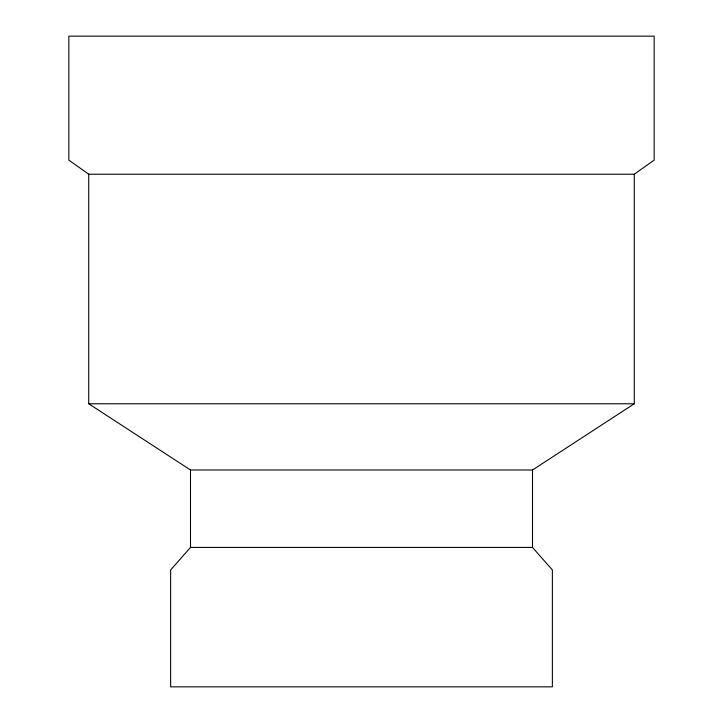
<?xml version="1.0" encoding="UTF-8"?>
<svg xmlns="http://www.w3.org/2000/svg" width="723" height="723" viewBox="0 0 723 723"><rect width="100%" height="100%" fill="white"/><g stroke="black" fill="none" stroke-linecap="round" stroke-linejoin="round"><path stroke-width="1.08" d="M634.27 174.225L634.27 403.768L532.508 469.986L532.508 547.419L552.372 569.968L552.372 686.85L170.628 686.85L170.628 569.968L190.492 547.419L190.492 469.986L88.73 403.768L88.73 174.225L68.839 160.135L68.839 36.15L654.161 36.15L654.161 160.135L634.27 174.225L88.73 174.225M88.73 403.768L634.27 403.768M190.492 469.986L532.508 469.986M190.492 547.419L532.508 547.419"/></g></svg>
